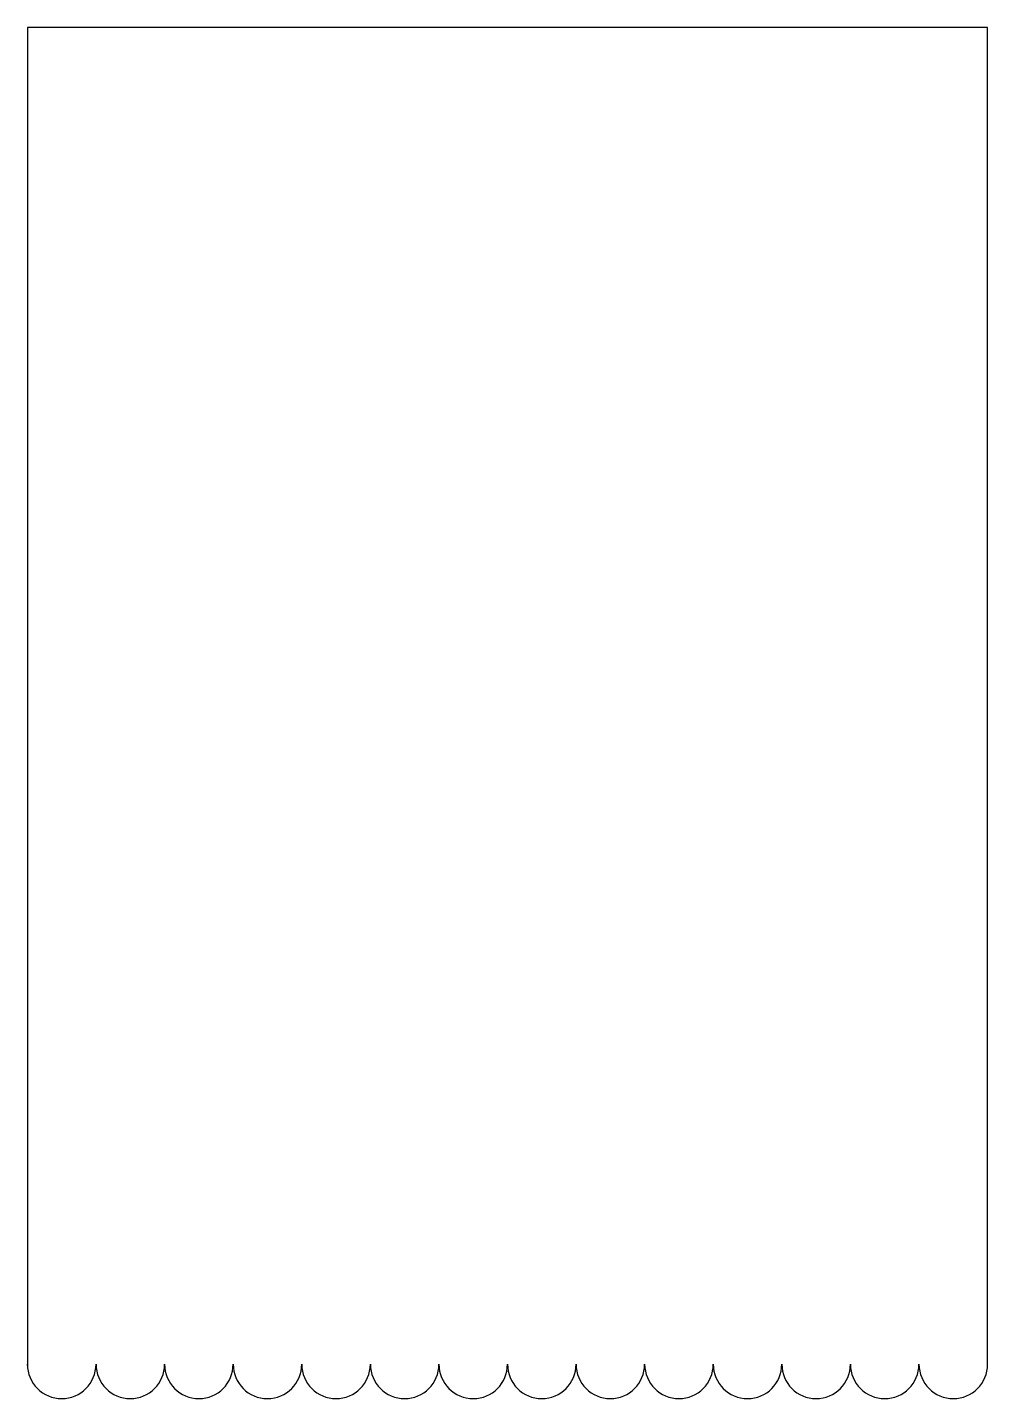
# Model space of a CAD drawing. Header units: centimetres. Extents: x -6.7 to 6.7, y -9.5 to 9.5.
import ezdxf

# ---------------------------------------------------------------- set-up
doc = ezdxf.new("R2010")
doc.units = ezdxf.units.CM
doc.header["$MEASUREMENT"] = 0
doc.layers.add('Camada 1', color=7, linetype='Continuous')

msp = doc.modelspace()

# ---------------------------------------------------------------- linework, layer by layer
at = {"layer": 'Camada 1'}
msp.add_open_spline([(6.6675, -9.04651), (6.6675, -9.30953), (6.45427, -9.52276), (6.19125, -9.52276), (6.19125, -9.52276), (5.92823, -9.52276), (5.715, -9.30953), (5.715, -9.04651), (5.715, -9.04651), (5.715, -9.30953), (5.50177, -9.52276), (5.23875, -9.52276), (5.23875, -9.52276), (4.97573, -9.52276), (4.7625, -9.30953), (4.7625, -9.04651), (4.7625, -9.04651), (4.7625, -9.30953), (4.54927, -9.52276), (4.28625, -9.52276), (4.28625, -9.52276), (4.02323, -9.52276), (3.81, -9.30953), (3.81, -9.04651), (3.81, -9.04651), (3.81, -9.30953), (3.59677, -9.52276), (3.33375, -9.52276), (3.33375, -9.52276), (3.07073, -9.52276), (2.8575, -9.30953), (2.8575, -9.04651), (2.8575, -9.04651), (2.8575, -9.30953), (2.64427, -9.52276), (2.38125, -9.52276), (2.38125, -9.52276), (2.11823, -9.52276), (1.905, -9.30953), (1.905, -9.04651), (1.905, -9.04651), (1.905, -9.30953), (1.69177, -9.52276), (1.42875, -9.52276), (1.42875, -9.52276), (1.16573, -9.52276), (0.9525, -9.30953), (0.9525, -9.04651), (0.9525, -9.04651), (0.9525, -9.30953), (0.73927, -9.52276), (0.47625, -9.52276), (0.47625, -9.52276), (0.21323, -9.52276), (0, -9.30953), (0, -9.04651), (0, -9.04651), (0, -9.30953), (-0.21323, -9.52276), (-0.47625, -9.52276), (-0.47625, -9.52276), (-0.73927, -9.52276), (-0.9525, -9.30953), (-0.9525, -9.04651), (-0.9525, -9.04651), (-0.9525, -9.30953), (-1.16573, -9.52276), (-1.42875, -9.52276), (-1.42875, -9.52276), (-1.69177, -9.52276), (-1.905, -9.30953), (-1.905, -9.04651), (-1.905, -9.04651), (-1.905, -9.30953), (-2.11823, -9.52276), (-2.38125, -9.52276), (-2.38125, -9.52276), (-2.64427, -9.52276), (-2.8575, -9.30953), (-2.8575, -9.04651), (-2.8575, -9.04651), (-2.8575, -9.30953), (-3.07073, -9.52276), (-3.33375, -9.52276), (-3.33375, -9.52276), (-3.59677, -9.52276), (-3.81, -9.30953), (-3.81, -9.04651), (-3.81, -9.04651), (-3.81, -9.30953), (-4.02323, -9.52276), (-4.28625, -9.52276), (-4.28625, -9.52276), (-4.54927, -9.52276), (-4.7625, -9.30953), (-4.7625, -9.04651), (-4.7625, -9.04651), (-4.7625, -9.30953), (-4.97573, -9.52276), (-5.23875, -9.52276), (-5.23875, -9.52276), (-5.50177, -9.52276), (-5.715, -9.30953), (-5.715, -9.04651), (-5.715, -9.04651), (-5.715, -9.30953), (-5.92823, -9.52276), (-6.19125, -9.52276), (-6.19125, -9.52276), (-6.45427, -9.52276), (-6.6675, -9.30953), (-6.6675, -9.04651), (-6.6675, -9.04651), (-6.6675, -9.04651), (-6.6675, -9.06313), (-6.6675, -9.06313), (-6.6675, -9.06313), (-6.6675, -9.06313), (-6.6675, 9.52276), (-6.6675, 9.52276), (-6.6675, 9.52276), (-6.6675, 9.52276), (6.6675, 9.52276), (6.6675, 9.52276), (6.6675, 9.52276), (6.6675, 9.52276), (6.6675, -9.02866), (6.6675, -9.02866), (6.6675, -9.02866), (6.6675, -9.02866), (6.6675, -9.04651), (6.6675, -9.04651)], degree=3, knots=[0, 0, 0, 0, 0.02941176, 0.02941176, 0.02941176, 0.02941176, 0.05882353, 0.05882353, 0.05882353, 0.05882353, 0.08823529, 0.08823529, 0.08823529, 0.08823529, 0.11764706, 0.11764706, 0.11764706, 0.11764706, 0.14705882, 0.14705882, 0.14705882, 0.14705882, 0.17647059, 0.17647059, 0.17647059, 0.17647059, 0.20588235, 0.20588235, 0.20588235, 0.20588235, 0.23529412, 0.23529412, 0.23529412, 0.23529412, 0.26470588, 0.26470588, 0.26470588, 0.26470588, 0.29411765, 0.29411765, 0.29411765, 0.29411765, 0.32352941, 0.32352941, 0.32352941, 0.32352941, 0.35294118, 0.35294118, 0.35294118, 0.35294118, 0.38235294, 0.38235294, 0.38235294, 0.38235294, 0.41176471, 0.41176471, 0.41176471, 0.41176471, 0.44117647, 0.44117647, 0.44117647, 0.44117647, 0.47058824, 0.47058824, 0.47058824, 0.47058824, 0.5, 0.5, 0.5, 0.5, 0.52941176, 0.52941176, 0.52941176, 0.52941176, 0.55882353, 0.55882353, 0.55882353, 0.55882353, 0.58823529, 0.58823529, 0.58823529, 0.58823529, 0.61764706, 0.61764706, 0.61764706, 0.61764706, 0.64705882, 0.64705882, 0.64705882, 0.64705882, 0.67647059, 0.67647059, 0.67647059, 0.67647059, 0.70588235, 0.70588235, 0.70588235, 0.70588235, 0.73529412, 0.73529412, 0.73529412, 0.73529412, 0.76470588, 0.76470588, 0.76470588, 0.76470588, 0.79411765, 0.79411765, 0.79411765, 0.79411765, 0.82352941, 0.82352941, 0.82352941, 0.82352941, 0.85294118, 0.85294118, 0.85294118, 0.85294118, 0.88235294, 0.88235294, 0.88235294, 0.88235294, 0.91176471, 0.91176471, 0.91176471, 0.91176471, 0.94117647, 0.94117647, 0.94117647, 0.94117647, 1, 1, 1, 1], dxfattribs=at)

doc.saveas('drawing.dxf')
